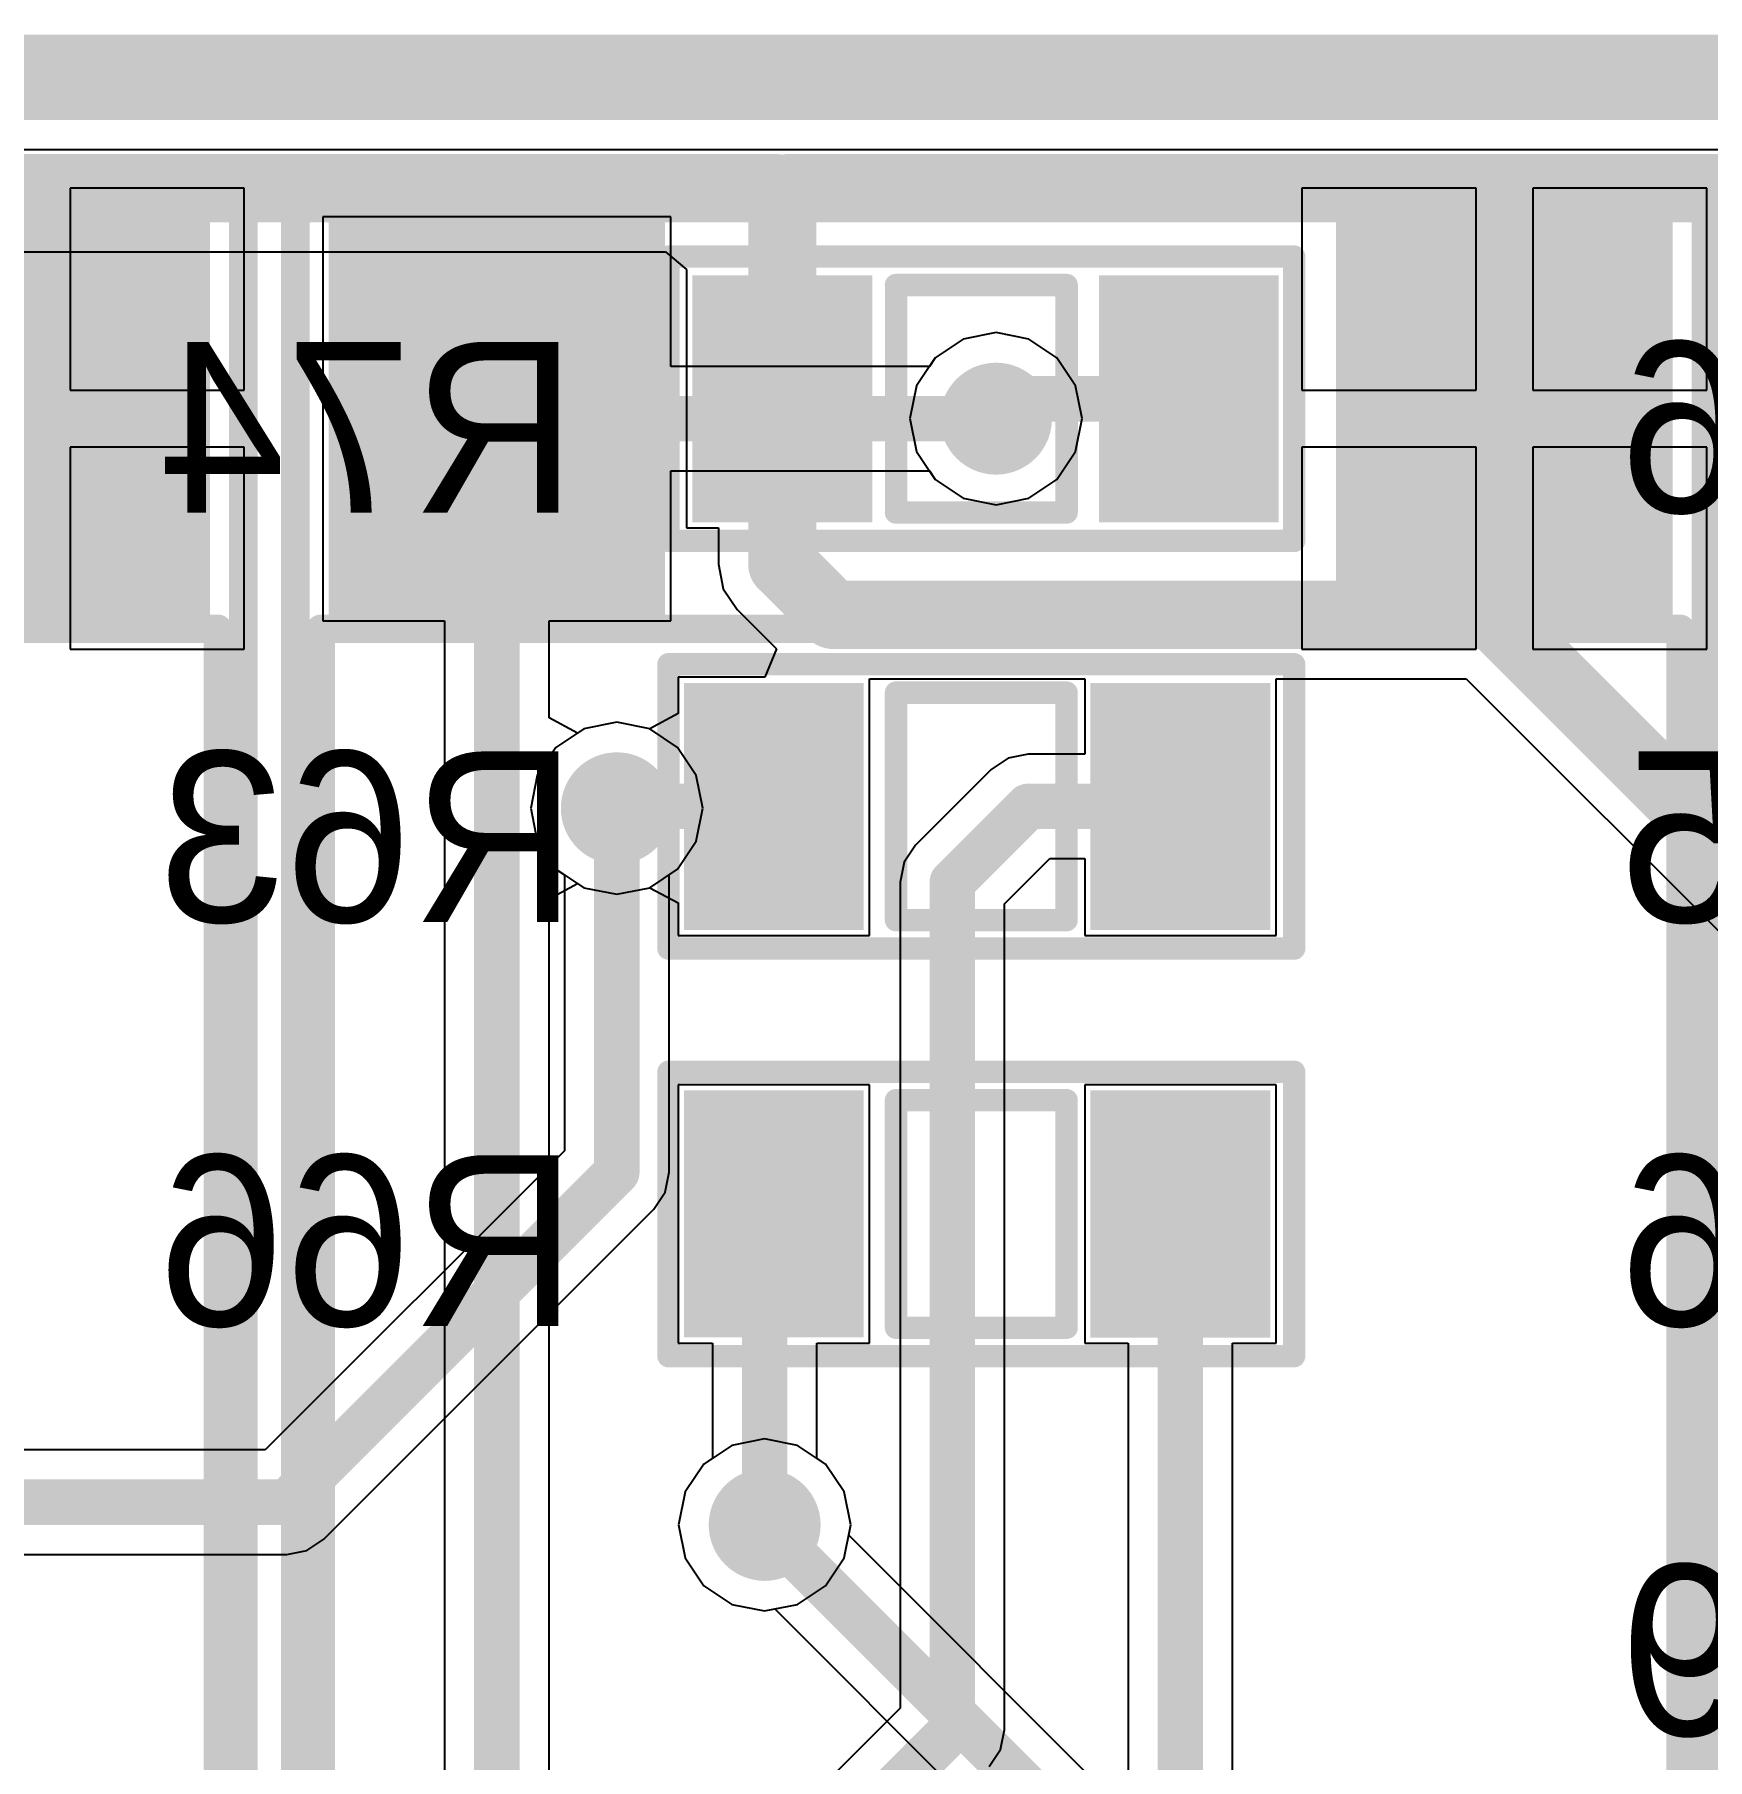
# Model space of a CAD drawing. Header units: millimetres. Extents: x 3.6 to 6.79, y 1.07 to 2.73.
# Drawn here: x 5.3956 to 5.6898, y 2.4308 to 2.734 of the extents above; entities that cross this region are included whole.
import ezdxf

# ---------------------------------------------------------------- set-up
doc = ezdxf.new("R2010")
doc.units = ezdxf.units.MM
doc.header["$MEASUREMENT"] = 0
for name, color, linetype in [('BottomLayer', 5, 'Continuous'), ('BottomOverlay', 54, 'Continuous'), ('BottomPaste', 16, 'Continuous'), ('BottomSolder', 6, 'Continuous'), ('KeepOutLayer', 6, 'Continuous'), ('Mechanical15', 56, 'Continuous'), ('MidLayer1', 16, 'Continuous'), ('MidLayer2', 76, 'Continuous'), ('MultiLayer', 9, 'Continuous'), ('TopLayer', 1, 'Continuous'), ('TopOverlay', 2, 'Continuous'), ('TopPaste', 8, 'Continuous'), ('TopSolder', 216, 'Continuous'), ('ViaHoleLayer', 16, 'Continuous')]:
    doc.layers.add(name, color=color, linetype=linetype)

# ---------------------------------------------------------------- blocks, each defined once
blk = doc.blocks.new('SW2_SMD_25')
at = {"layer": 'Mechanical15', "const_width": 0.005}
for points in [[(-0.19685, 0.12402), (-0.19685, -0.12402)], [(-0.19685, 0.12402), (0.19685, 0.12402)], [(0.19685, 0.12402), (0.19685, -0.12402)], [(-0.19685, -0.12402), (0.19685, -0.12402)]]:
    blk.add_lwpolyline(points, dxfattribs=at)
at = {"layer": 'Mechanical15', "const_width": 0.0025}
for points in [[(-0.1981, 0.12402, 1), (-0.1956, 0.12402, 1)], [(-0.1981, 0.12402, 1), (-0.1956, 0.12402, 1)], [(0.1956, 0.12402, 1), (0.1981, 0.12402, 1)], [(0.1956, 0.12402, 1), (0.1981, 0.12402, 1)], [(-0.1981, -0.12402, 1), (-0.1956, -0.12402, 1)], [(-0.1981, -0.12402, 1), (-0.1956, -0.12402, 1)], [(0.1956, -0.12402, 1), (0.1981, -0.12402, 1)], [(0.1956, -0.12402, 1), (0.1981, -0.12402, 1)]]:
    blk.add_lwpolyline(points, format="xyb", close=True, dxfattribs=at)
at = {"layer": 'TopLayer'}
for points in [[(-0.18701, 0.06299), (-0.12598, 0.06299), (-0.18701, 0.11417), (-0.12598, 0.11417)], [(0.12598, 0.06299), (0.18701, 0.06299), (0.12598, 0.11417), (0.18701, 0.11417)], [(-0.18701, -0.11417), (-0.12598, -0.11417), (-0.18701, -0.06299), (-0.12598, -0.06299)], [(0.12598, -0.11417), (0.18701, -0.11417), (0.12598, -0.06299), (0.18701, -0.06299)]]:
    blk.add_solid(points, dxfattribs=at)
at = {"layer": 'TopOverlay'}
for points, const_width in [([(-0.12653, 0.12795, 1), (-0.12937, 0.12795, 1)], 0.00787), ([(-0.13134, 0.12795, 1), (-0.1274, 0.12795, 1)], 0.00394), ([(-0.1285, 0.12795, 1), (-0.12456, 0.12795, 1)], 0.00394), ([(-0.1208, 0.11955, 1), (-0.1183, 0.11955, 1)], 0.0025), ([(-0.1208, 0.11955, 1), (-0.1183, 0.11955, 1)], 0.0025), ([(0.1183, 0.11955, 1), (0.1208, 0.11955, 1)], 0.0025), ([(0.1183, 0.11955, 1), (0.1208, 0.11955, 1)], 0.0025), ([(-0.1208, -0.11955, 1), (-0.1183, -0.11955, 1)], 0.0025), ([(-0.1208, -0.11955, 1), (-0.1183, -0.11955, 1)], 0.0025), ([(0.1183, -0.11955, 1), (0.1208, -0.11955, 1)], 0.0025), ([(0.1183, -0.11955, 1), (0.1208, -0.11955, 1)], 0.0025)]:
    blk.add_lwpolyline(points, format="xyb", close=True, dxfattribs=dict(at, const_width=const_width))
at = {"layer": 'TopOverlay', "const_width": 0.005}
for points in [[(-0.11955, 0.11955), (0.11955, 0.11955)], [(-0.11955, 0.11955), (-0.11955, -0.11955)], [(0.11955, 0.11955), (0.11955, -0.11955)], [(-0.11955, -0.11955), (0.11955, -0.11955)]]:
    blk.add_lwpolyline(points, dxfattribs=at)
at = {"layer": 'TopPaste'}
for points in [[(-0.18701, 0.06299), (-0.12598, 0.06299), (-0.18701, 0.11417), (-0.12598, 0.11417)], [(0.12598, 0.06299), (0.18701, 0.06299), (0.12598, 0.11417), (0.18701, 0.11417)], [(-0.18701, -0.11417), (-0.12598, -0.11417), (-0.18701, -0.06299), (-0.12598, -0.06299)], [(0.12598, -0.11417), (0.18701, -0.11417), (0.12598, -0.06299), (0.18701, -0.06299)]]:
    blk.add_solid(points, dxfattribs=at)
at = {"layer": 'TopSolder'}
for points in [[(-0.19101, 0.05899), (-0.12198, 0.05899), (-0.19101, 0.11817), (-0.12198, 0.11817)], [(0.12198, 0.05899), (0.19101, 0.05899), (0.12198, 0.11817), (0.19101, 0.11817)], [(-0.19101, -0.11817), (-0.12198, -0.11817), (-0.19101, -0.05899), (-0.12198, -0.05899)], [(0.12198, -0.11817), (0.19101, -0.11817), (0.12198, -0.05899), (0.19101, -0.05899)]]:
    blk.add_solid(points, dxfattribs=at)
blk = doc.blocks.new('SW2_SMD_26')
at = {"layer": 'Mechanical15', "const_width": 0.005}
for points in [[(-0.19685, 0.12402), (-0.19685, -0.12402)], [(-0.19685, 0.12402), (0.19685, 0.12402)], [(0.19685, 0.12402), (0.19685, -0.12402)], [(-0.19685, -0.12402), (0.19685, -0.12402)]]:
    blk.add_lwpolyline(points, dxfattribs=at)
at = {"layer": 'Mechanical15', "const_width": 0.0025}
for points in [[(-0.1981, 0.12402, 1), (-0.1956, 0.12402, 1)], [(-0.1981, 0.12402, 1), (-0.1956, 0.12402, 1)], [(0.1956, 0.12402, 1), (0.1981, 0.12402, 1)], [(0.1956, 0.12402, 1), (0.1981, 0.12402, 1)], [(-0.1981, -0.12402, 1), (-0.1956, -0.12402, 1)], [(-0.1981, -0.12402, 1), (-0.1956, -0.12402, 1)], [(0.1956, -0.12402, 1), (0.1981, -0.12402, 1)], [(0.1956, -0.12402, 1), (0.1981, -0.12402, 1)]]:
    blk.add_lwpolyline(points, format="xyb", close=True, dxfattribs=at)
at = {"layer": 'TopLayer'}
for points in [[(-0.18701, 0.06299), (-0.12598, 0.06299), (-0.18701, 0.11417), (-0.12598, 0.11417)], [(0.12598, 0.06299), (0.18701, 0.06299), (0.12598, 0.11417), (0.18701, 0.11417)], [(-0.18701, -0.11417), (-0.12598, -0.11417), (-0.18701, -0.06299), (-0.12598, -0.06299)], [(0.12598, -0.11417), (0.18701, -0.11417), (0.12598, -0.06299), (0.18701, -0.06299)]]:
    blk.add_solid(points, dxfattribs=at)
at = {"layer": 'TopOverlay'}
for points, const_width in [([(-0.12653, 0.12795, 1), (-0.12937, 0.12795, 1)], 0.00787), ([(-0.13134, 0.12795, 1), (-0.1274, 0.12795, 1)], 0.00394), ([(-0.1285, 0.12795, 1), (-0.12456, 0.12795, 1)], 0.00394), ([(-0.1208, 0.11955, 1), (-0.1183, 0.11955, 1)], 0.0025), ([(-0.1208, 0.11955, 1), (-0.1183, 0.11955, 1)], 0.0025), ([(0.1183, 0.11955, 1), (0.1208, 0.11955, 1)], 0.0025), ([(0.1183, 0.11955, 1), (0.1208, 0.11955, 1)], 0.0025), ([(-0.1208, -0.11955, 1), (-0.1183, -0.11955, 1)], 0.0025), ([(-0.1208, -0.11955, 1), (-0.1183, -0.11955, 1)], 0.0025), ([(0.1183, -0.11955, 1), (0.1208, -0.11955, 1)], 0.0025), ([(0.1183, -0.11955, 1), (0.1208, -0.11955, 1)], 0.0025)]:
    blk.add_lwpolyline(points, format="xyb", close=True, dxfattribs=dict(at, const_width=const_width))
at = {"layer": 'TopOverlay', "const_width": 0.005}
for points in [[(-0.11955, 0.11955), (0.11955, 0.11955)], [(-0.11955, 0.11955), (-0.11955, -0.11955)], [(0.11955, 0.11955), (0.11955, -0.11955)], [(-0.11955, -0.11955), (0.11955, -0.11955)]]:
    blk.add_lwpolyline(points, dxfattribs=at)
at = {"layer": 'TopPaste'}
for points in [[(-0.18701, 0.06299), (-0.12598, 0.06299), (-0.18701, 0.11417), (-0.12598, 0.11417)], [(0.12598, 0.06299), (0.18701, 0.06299), (0.12598, 0.11417), (0.18701, 0.11417)], [(-0.18701, -0.11417), (-0.12598, -0.11417), (-0.18701, -0.06299), (-0.12598, -0.06299)], [(0.12598, -0.11417), (0.18701, -0.11417), (0.12598, -0.06299), (0.18701, -0.06299)]]:
    blk.add_solid(points, dxfattribs=at)
at = {"layer": 'TopSolder'}
for points in [[(-0.19101, 0.05899), (-0.12198, 0.05899), (-0.19101, 0.11817), (-0.12198, 0.11817)], [(0.12198, 0.05899), (0.19101, 0.05899), (0.12198, 0.11817), (0.19101, 0.11817)], [(-0.19101, -0.11817), (-0.12198, -0.11817), (-0.19101, -0.05899), (-0.12198, -0.05899)], [(0.12198, -0.11817), (0.19101, -0.11817), (0.12198, -0.05899), (0.19101, -0.05899)]]:
    blk.add_solid(points, dxfattribs=at)
blk = doc.blocks.new('SW2_SMD_27')
at = {"layer": 'Mechanical15', "const_width": 0.005}
for points in [[(-0.19685, 0.12402), (-0.19685, -0.12402)], [(-0.19685, 0.12402), (0.19685, 0.12402)], [(0.19685, 0.12402), (0.19685, -0.12402)], [(-0.19685, -0.12402), (0.19685, -0.12402)]]:
    blk.add_lwpolyline(points, dxfattribs=at)
at = {"layer": 'Mechanical15', "const_width": 0.0025}
for points in [[(-0.1981, 0.12402, 1), (-0.1956, 0.12402, 1)], [(-0.1981, 0.12402, 1), (-0.1956, 0.12402, 1)], [(0.1956, 0.12402, 1), (0.1981, 0.12402, 1)], [(0.1956, 0.12402, 1), (0.1981, 0.12402, 1)], [(-0.1981, -0.12402, 1), (-0.1956, -0.12402, 1)], [(-0.1981, -0.12402, 1), (-0.1956, -0.12402, 1)], [(0.1956, -0.12402, 1), (0.1981, -0.12402, 1)], [(0.1956, -0.12402, 1), (0.1981, -0.12402, 1)]]:
    blk.add_lwpolyline(points, format="xyb", close=True, dxfattribs=at)
at = {"layer": 'TopLayer'}
for points in [[(-0.18701, 0.06299), (-0.12598, 0.06299), (-0.18701, 0.11417), (-0.12598, 0.11417)], [(0.12598, 0.06299), (0.18701, 0.06299), (0.12598, 0.11417), (0.18701, 0.11417)], [(-0.18701, -0.11417), (-0.12598, -0.11417), (-0.18701, -0.06299), (-0.12598, -0.06299)], [(0.12598, -0.11417), (0.18701, -0.11417), (0.12598, -0.06299), (0.18701, -0.06299)]]:
    blk.add_solid(points, dxfattribs=at)
at = {"layer": 'TopOverlay'}
for points, const_width in [([(-0.12653, 0.12795, 1), (-0.12937, 0.12795, 1)], 0.00787), ([(-0.13134, 0.12795, 1), (-0.1274, 0.12795, 1)], 0.00394), ([(-0.1285, 0.12795, 1), (-0.12456, 0.12795, 1)], 0.00394), ([(-0.1208, 0.11955, 1), (-0.1183, 0.11955, 1)], 0.0025), ([(-0.1208, 0.11955, 1), (-0.1183, 0.11955, 1)], 0.0025), ([(0.1183, 0.11955, 1), (0.1208, 0.11955, 1)], 0.0025), ([(0.1183, 0.11955, 1), (0.1208, 0.11955, 1)], 0.0025), ([(-0.1208, -0.11955, 1), (-0.1183, -0.11955, 1)], 0.0025), ([(-0.1208, -0.11955, 1), (-0.1183, -0.11955, 1)], 0.0025), ([(0.1183, -0.11955, 1), (0.1208, -0.11955, 1)], 0.0025), ([(0.1183, -0.11955, 1), (0.1208, -0.11955, 1)], 0.0025)]:
    blk.add_lwpolyline(points, format="xyb", close=True, dxfattribs=dict(at, const_width=const_width))
at = {"layer": 'TopOverlay', "const_width": 0.005}
for points in [[(-0.11955, 0.11955), (0.11955, 0.11955)], [(-0.11955, 0.11955), (-0.11955, -0.11955)], [(0.11955, 0.11955), (0.11955, -0.11955)], [(-0.11955, -0.11955), (0.11955, -0.11955)]]:
    blk.add_lwpolyline(points, dxfattribs=at)
at = {"layer": 'TopPaste'}
for points in [[(-0.18701, 0.06299), (-0.12598, 0.06299), (-0.18701, 0.11417), (-0.12598, 0.11417)], [(0.12598, 0.06299), (0.18701, 0.06299), (0.12598, 0.11417), (0.18701, 0.11417)], [(-0.18701, -0.11417), (-0.12598, -0.11417), (-0.18701, -0.06299), (-0.12598, -0.06299)], [(0.12598, -0.11417), (0.18701, -0.11417), (0.12598, -0.06299), (0.18701, -0.06299)]]:
    blk.add_solid(points, dxfattribs=at)
at = {"layer": 'TopSolder'}
for points in [[(-0.19101, 0.05899), (-0.12198, 0.05899), (-0.19101, 0.11817), (-0.12198, 0.11817)], [(0.12198, 0.05899), (0.19101, 0.05899), (0.12198, 0.11817), (0.19101, 0.11817)], [(-0.19101, -0.11817), (-0.12198, -0.11817), (-0.19101, -0.05899), (-0.12198, -0.05899)], [(0.12198, -0.11817), (0.19101, -0.11817), (0.12198, -0.05899), (0.19101, -0.05899)]]:
    blk.add_solid(points, dxfattribs=at)
blk = doc.blocks.new('RES_SMD_0603_B_42')
at = {"layer": 'BottomLayer'}
for points in [[(-0.04681, -0.01772), (-0.02319, -0.01772), (-0.04681, 0.01772), (-0.02319, 0.01772)], [(0.02468, -0.01772), (0.0483, -0.01772), (0.02468, 0.01771), (0.0483, 0.01771)]]:
    blk.add_solid(points, dxfattribs=at)
at = {"layer": 'BottomOverlay', "const_width": 0.00394}
for points in [[(-0.055, 0.025), (0.035, 0.025)], [(-0.055, -0.025), (-0.055, 0.025)], [(0.035, 0.025), (0.055, 0.025)], [(0.055, -0.025), (0.055, 0.025)], [(-0.015, 0.02), (0.015, 0.02)], [(-0.015, -0.02), (-0.015, 0.02)], [(0.015, -0.02), (0.015, 0.02)], [(-0.015, -0.02), (0.015, -0.02)], [(-0.055, -0.025), (0.055, -0.025)]]:
    blk.add_lwpolyline(points, dxfattribs=at)
at = {"layer": 'BottomOverlay', "const_width": 0.00197}
for points in [[(-0.05599, 0.025, 1), (-0.05402, 0.025, 1)], [(-0.05599, 0.025, 1), (-0.05402, 0.025, 1)], [(0.03401, 0.025, 1), (0.03598, 0.025, 1)], [(0.03401, 0.025, 1), (0.03598, 0.025, 1)], [(0.05401, 0.025, 1), (0.05598, 0.025, 1)], [(0.05401, 0.025, 1), (0.05598, 0.025, 1)], [(-0.01599, 0.02, 1), (-0.01402, 0.02, 1)], [(-0.01599, 0.02, 1), (-0.01402, 0.02, 1)], [(0.01401, 0.02, 1), (0.01598, 0.02, 1)], [(0.01401, 0.02, 1), (0.01598, 0.02, 1)], [(-0.01599, -0.02, 1), (-0.01402, -0.02, 1)], [(-0.01599, -0.02, 1), (-0.01402, -0.02, 1)], [(0.01401, -0.02, 1), (0.01598, -0.02, 1)], [(0.01401, -0.02, 1), (0.01598, -0.02, 1)], [(-0.05599, -0.025, 1), (-0.05402, -0.025, 1)], [(-0.05599, -0.025, 1), (-0.05402, -0.025, 1)], [(0.05401, -0.025, 1), (0.05598, -0.025, 1)], [(0.05401, -0.025, 1), (0.05598, -0.025, 1)]]:
    blk.add_lwpolyline(points, format="xyb", close=True, dxfattribs=at)
at = {"layer": 'BottomPaste'}
for points in [[(-0.04681, -0.01772), (-0.02319, -0.01772), (-0.04681, 0.01772), (-0.02319, 0.01772)], [(0.02468, -0.01772), (0.0483, -0.01772), (0.02468, 0.01771), (0.0483, 0.01771)]]:
    blk.add_solid(points, dxfattribs=at)
at = {"layer": 'BottomSolder'}
for points in [[(-0.05081, -0.02172), (-0.01919, -0.02172), (-0.05081, 0.02172), (-0.01919, 0.02172)], [(0.02068, -0.02172), (0.0523, -0.02172), (0.02068, 0.02171), (0.0523, 0.02171)]]:
    blk.add_solid(points, dxfattribs=at)
blk = doc.blocks.new('RES_SMD_0603_B_57')
at = {"layer": 'BottomLayer'}
for points in [[(-0.04681, -0.01772), (-0.02319, -0.01772), (-0.04681, 0.01772), (-0.02319, 0.01772)], [(0.02468, -0.01772), (0.0483, -0.01772), (0.02468, 0.01771), (0.0483, 0.01771)]]:
    blk.add_solid(points, dxfattribs=at)
at = {"layer": 'BottomOverlay', "const_width": 0.00394}
for points in [[(0.035, 0.025), (-0.055, 0.025)], [(-0.055, 0.025), (-0.055, -0.025)], [(0.055, 0.025), (0.035, 0.025)], [(0.055, 0.025), (0.055, -0.025)], [(0.015, 0.02), (-0.015, 0.02)], [(-0.015, 0.02), (-0.015, -0.02)], [(0.015, 0.02), (0.015, -0.02)], [(0.015, -0.02), (-0.015, -0.02)], [(0.055, -0.025), (-0.055, -0.025)]]:
    blk.add_lwpolyline(points, dxfattribs=at)
at = {"layer": 'BottomOverlay', "const_width": 0.00197}
for points in [[(-0.05599, 0.025, 1), (-0.05402, 0.025, 1)], [(-0.05599, 0.025, 1), (-0.05402, 0.025, 1)], [(0.03401, 0.025, 1), (0.03598, 0.025, 1)], [(0.03401, 0.025, 1), (0.03598, 0.025, 1)], [(0.05401, 0.025, 1), (0.05598, 0.025, 1)], [(0.05401, 0.025, 1), (0.05598, 0.025, 1)], [(-0.01599, 0.02, 1), (-0.01402, 0.02, 1)], [(-0.01599, 0.02, 1), (-0.01402, 0.02, 1)], [(0.01401, 0.02, 1), (0.01598, 0.02, 1)], [(0.01401, 0.02, 1), (0.01598, 0.02, 1)], [(-0.01599, -0.02, 1), (-0.01402, -0.02, 1)], [(-0.01599, -0.02, 1), (-0.01402, -0.02, 1)], [(0.01401, -0.02, 1), (0.01598, -0.02, 1)], [(0.01401, -0.02, 1), (0.01598, -0.02, 1)], [(-0.05599, -0.025, 1), (-0.05402, -0.025, 1)], [(-0.05599, -0.025, 1), (-0.05402, -0.025, 1)], [(0.05401, -0.025, 1), (0.05598, -0.025, 1)], [(0.05401, -0.025, 1), (0.05598, -0.025, 1)]]:
    blk.add_lwpolyline(points, format="xyb", close=True, dxfattribs=at)
at = {"layer": 'BottomPaste'}
for points in [[(-0.04681, -0.01772), (-0.02319, -0.01772), (-0.04681, 0.01772), (-0.02319, 0.01772)], [(0.02468, -0.01772), (0.0483, -0.01772), (0.02468, 0.01771), (0.0483, 0.01771)]]:
    blk.add_solid(points, dxfattribs=at)
at = {"layer": 'BottomSolder'}
for points in [[(-0.05081, -0.02172), (-0.01919, -0.02172), (-0.05081, 0.02172), (-0.01919, 0.02172)], [(0.02068, -0.02172), (0.0523, -0.02172), (0.02068, 0.02171), (0.0523, 0.02171)]]:
    blk.add_solid(points, dxfattribs=at)
blk = doc.blocks.new('RES_SMD_0603_B_58')
at = {"layer": 'BottomLayer'}
for points in [[(-0.04681, -0.01772), (-0.02319, -0.01772), (-0.04681, 0.01772), (-0.02319, 0.01772)], [(0.02468, -0.01772), (0.0483, -0.01772), (0.02468, 0.01771), (0.0483, 0.01771)]]:
    blk.add_solid(points, dxfattribs=at)
at = {"layer": 'BottomOverlay', "const_width": 0.00394}
for points in [[(0.035, 0.025), (-0.055, 0.025)], [(-0.055, 0.025), (-0.055, -0.025)], [(0.055, 0.025), (0.035, 0.025)], [(0.055, 0.025), (0.055, -0.025)], [(0.015, 0.02), (-0.015, 0.02)], [(-0.015, 0.02), (-0.015, -0.02)], [(0.015, 0.02), (0.015, -0.02)], [(0.015, -0.02), (-0.015, -0.02)], [(0.055, -0.025), (-0.055, -0.025)]]:
    blk.add_lwpolyline(points, dxfattribs=at)
at = {"layer": 'BottomOverlay', "const_width": 0.00197}
for points in [[(-0.05599, 0.025, 1), (-0.05402, 0.025, 1)], [(-0.05599, 0.025, 1), (-0.05402, 0.025, 1)], [(0.03401, 0.025, 1), (0.03598, 0.025, 1)], [(0.03401, 0.025, 1), (0.03598, 0.025, 1)], [(0.05401, 0.025, 1), (0.05598, 0.025, 1)], [(0.05401, 0.025, 1), (0.05598, 0.025, 1)], [(-0.01599, 0.02, 1), (-0.01402, 0.02, 1)], [(-0.01599, 0.02, 1), (-0.01402, 0.02, 1)], [(0.01401, 0.02, 1), (0.01598, 0.02, 1)], [(0.01401, 0.02, 1), (0.01598, 0.02, 1)], [(-0.01599, -0.02, 1), (-0.01402, -0.02, 1)], [(-0.01599, -0.02, 1), (-0.01402, -0.02, 1)], [(0.01401, -0.02, 1), (0.01598, -0.02, 1)], [(0.01401, -0.02, 1), (0.01598, -0.02, 1)], [(-0.05599, -0.025, 1), (-0.05402, -0.025, 1)], [(-0.05599, -0.025, 1), (-0.05402, -0.025, 1)], [(0.05401, -0.025, 1), (0.05598, -0.025, 1)], [(0.05401, -0.025, 1), (0.05598, -0.025, 1)]]:
    blk.add_lwpolyline(points, format="xyb", close=True, dxfattribs=at)
at = {"layer": 'BottomPaste'}
for points in [[(-0.04681, -0.01772), (-0.02319, -0.01772), (-0.04681, 0.01772), (-0.02319, 0.01772)], [(0.02468, -0.01772), (0.0483, -0.01772), (0.02468, 0.01771), (0.0483, 0.01771)]]:
    blk.add_solid(points, dxfattribs=at)
at = {"layer": 'BottomSolder'}
for points in [[(-0.05081, -0.02172), (-0.01919, -0.02172), (-0.05081, 0.02172), (-0.01919, 0.02172)], [(0.02068, -0.02172), (0.0523, -0.02172), (0.02068, 0.02171), (0.0523, 0.02171)]]:
    blk.add_solid(points, dxfattribs=at)

msp = doc.modelspace()

# ---------------------------------------------------------------- linework, layer by layer
at = {"layer": 'BottomLayer'}
for p, q in [((5.36194, 2.69583), (5.50657, 2.69583)), ((5.50657, 2.69583), (5.51028, 2.69272)), ((5.51028, 2.69272), (5.51028, 2.64728)), ((5.51028, 2.64728), (5.51588, 2.64728)), ((5.51588, 2.64728), (5.51588, 2.64091)), ((5.51588, 2.64091), (5.51588, 2.6409)), ((5.51588, 2.6409), (5.51673, 2.63661)), ((5.51673, 2.63661), (5.51916, 2.63297)), ((5.51916, 2.63297), (5.52608, 2.62605)), ((5.52608, 2.62605), (5.52401, 2.62105)), ((5.52401, 2.62105), (5.50879, 2.62105)), ((5.50879, 2.62105), (5.50879, 2.61465)), ((5.54242, 2.57562), (5.54242, 2.62078)), ((5.54242, 2.62078), (5.58028, 2.62078)), ((5.58028, 2.62078), (5.58028, 2.60751)), ((5.61391, 2.57562), (5.61391, 2.62078)), ((5.61391, 2.62078), (5.64735, 2.62078)), ((5.64735, 2.62078), (5.71007, 2.55807)), ((5.50879, 2.61465), (5.50379, 2.61198)), ((5.49221, 2.61198), (5.4873, 2.6087)), ((5.498, 2.61313), (5.49221, 2.61198)), ((5.50379, 2.61198), (5.498, 2.61313)), ((5.50379, 2.61198), (5.50379, 2.61198)), ((5.4873, 2.6087), (5.48402, 2.60379)), ((5.56682, 2.60681), (5.56384, 2.60482)), ((5.57033, 2.60751), (5.56682, 2.60681)), ((5.58028, 2.60751), (5.57033, 2.60751)), ((5.48402, 2.60379), (5.48287, 2.598)), ((5.56384, 2.60482), (5.55051, 2.59149)), ((5.48287, 2.598), (5.48402, 2.59221)), ((5.48402, 2.59221), (5.4873, 2.5873)), ((5.55051, 2.59149), (5.54852, 2.58851)), ((5.4873, 2.5873), (5.49221, 2.58402)), ((5.54852, 2.58851), (5.54782, 2.585)), ((5.56618, 2.5812), (5.57413, 2.58916)), ((5.57413, 2.58916), (5.58028, 2.58916)), ((5.58028, 2.58916), (5.58028, 2.57562)), ((5.49221, 2.58402), (5.498, 2.58287)), ((5.498, 2.58287), (5.50379, 2.58402)), ((5.50379, 2.58402), (5.50379, 2.58402)), ((5.50379, 2.58402), (5.50879, 2.58135)), ((5.54782, 2.585), (5.54782, 2.4398)), ((5.50879, 2.58135), (5.50879, 2.57562)), ((5.56618, 2.436), (5.56618, 2.5812)), ((5.50879, 2.57562), (5.54242, 2.57562)), ((5.58028, 2.57562), (5.61391, 2.57562)), ((5.54242, 2.54939), (5.50879, 2.54939)), ((5.50879, 2.54939), (5.50879, 2.50395)), ((5.54242, 2.50395), (5.54242, 2.54939)), ((5.61391, 2.54938), (5.58028, 2.54938)), ((5.58028, 2.54938), (5.58028, 2.50395)), ((5.61391, 2.50395), (5.61391, 2.54938)), ((5.50879, 2.50395), (5.51482, 2.50395)), ((5.51482, 2.50395), (5.51482, 2.48372)), ((5.53318, 2.48372), (5.53318, 2.50395)), ((5.53318, 2.50395), (5.54242, 2.50395)), ((5.58028, 2.50395), (5.58792, 2.50395)), ((5.58792, 2.50395), (5.58792, 2.4249)), ((5.60627, 2.4211), (5.60627, 2.50395)), ((5.60627, 2.50395), (5.61391, 2.50395)), ((5.5133, 2.4827), (5.51002, 2.47779)), ((5.51482, 2.48372), (5.5133, 2.4827)), ((5.5347, 2.4827), (5.53318, 2.48372)), ((5.53798, 2.47779), (5.5347, 2.4827)), ((5.51002, 2.47779), (5.50887, 2.472)), ((5.53913, 2.472), (5.53798, 2.47779)), ((5.50887, 2.472), (5.51002, 2.46621)), ((5.53798, 2.46621), (5.53913, 2.472)), ((5.51002, 2.46621), (5.5133, 2.4613)), ((5.5347, 2.4613), (5.53798, 2.46621)), ((5.5133, 2.4613), (5.51821, 2.45802)), ((5.52979, 2.45802), (5.5347, 2.4613)), ((5.51821, 2.45802), (5.524, 2.45687)), ((5.524, 2.45687), (5.52979, 2.45802)), ((5.54782, 2.4398), (5.41768, 2.30965)), ((5.56548, 2.43249), (5.56618, 2.436)), ((5.56349, 2.42951), (5.56548, 2.43249))]:
    msp.add_line(p, q, dxfattribs=at)
for points, const_width in [([(5.27, 2.70704), (5.52596, 2.70704)], 0.012), ([(5.52596, 2.70704), (5.5271, 2.7059)], 0.012), ([(5.5271, 2.7059), (5.52823, 2.70704)], 0.012), ([(5.5271, 2.67), (5.5271, 2.7059)], 0.012), ([(5.52823, 2.70704), (6.54556, 2.70704)], 0.012), ([(5.5271, 2.6409), (5.5271, 2.67)], 0.012), ([(5.56468, 2.6665), (5.56818, 2.67)], 0.008), ([(5.56818, 2.67), (5.59859, 2.67)], 0.008), ([(5.5271, 2.6409), (5.536, 2.632)], 0.012), ([(5.536, 2.632), (5.652, 2.632)], 0.012), ([(5.652, 2.632), (5.718, 2.566)], 0.012), ([(5.498, 2.598), (5.49834, 2.59834)], 0.008), ([(5.49834, 2.59834), (5.5256, 2.59834)], 0.008), ([(5.557, 2.585), (5.57033, 2.59833)], 0.008), ([(5.57033, 2.59833), (5.5971, 2.59833)], 0.008), ([(5.557, 2.436), (5.557, 2.585)], 0.008), ([(5.524, 2.52507), (5.5256, 2.52667)], 0.008), ([(5.5971, 2.4211), (5.5971, 2.52667)], 0.008), ([(5.524, 2.472), (5.524, 2.52507)], 0.008), ([(5.42417, 2.30317), (5.557, 2.436)], 0.008)]:
    msp.add_lwpolyline(points, dxfattribs=dict(at, const_width=const_width))
for points, const_width in [([(5.52296, 2.70704, 1), (5.52896, 2.70704, 1)], 0.006), ([(5.52296, 2.70704, 1), (5.52896, 2.70704, 1)], 0.006), ([(5.5241, 2.7059, 1), (5.5301, 2.7059, 1)], 0.006), ([(5.5241, 2.7059, 1), (5.5301, 2.7059, 1)], 0.006), ([(5.5241, 2.7059, 1), (5.5301, 2.7059, 1)], 0.006), ([(5.52523, 2.70704, 1), (5.53123, 2.70704, 1)], 0.006), ([(5.52523, 2.70704, 1), (5.53123, 2.70704, 1)], 0.006), ([(5.5241, 2.67, 1), (5.5301, 2.67, 1)], 0.006), ([(5.5241, 2.67, 1), (5.5301, 2.67, 1)], 0.006), ([(5.55976, 2.6665, 1), (5.5696, 2.6665, 1)], 0.00984), ([(5.56618, 2.67, 1), (5.57018, 2.67, 1)], 0.004), ([(5.56618, 2.67, 1), (5.57018, 2.67, 1)], 0.004), ([(5.59659, 2.67, 1), (5.60059, 2.67, 1)], 0.004), ([(5.56268, 2.6665, 1), (5.56668, 2.6665, 1)], 0.004), ([(5.5241, 2.6409, 1), (5.5301, 2.6409, 1)], 0.006), ([(5.5241, 2.6409, 1), (5.5301, 2.6409, 1)], 0.006), ([(5.533, 2.632, 1), (5.539, 2.632, 1)], 0.006), ([(5.533, 2.632, 1), (5.539, 2.632, 1)], 0.006), ([(5.649, 2.632, 1), (5.655, 2.632, 1)], 0.006), ([(5.649, 2.632, 1), (5.655, 2.632, 1)], 0.006), ([(5.49308, 2.598, 1), (5.50292, 2.598, 1)], 0.00984), ([(5.49634, 2.59834, 1), (5.50034, 2.59834, 1)], 0.004), ([(5.49634, 2.59834, 1), (5.50034, 2.59834, 1)], 0.004), ([(5.5236, 2.59834, 1), (5.5276, 2.59834, 1)], 0.004), ([(5.56833, 2.59833, 1), (5.57233, 2.59833, 1)], 0.004), ([(5.56833, 2.59833, 1), (5.57233, 2.59833, 1)], 0.004), ([(5.5951, 2.59833, 1), (5.5991, 2.59833, 1)], 0.004), ([(5.496, 2.598, 1), (5.5, 2.598, 1)], 0.004), ([(5.555, 2.585, 1), (5.559, 2.585, 1)], 0.004), ([(5.555, 2.585, 1), (5.559, 2.585, 1)], 0.004), ([(5.5236, 2.52667, 1), (5.5276, 2.52667, 1)], 0.004), ([(5.5951, 2.52667, 1), (5.5991, 2.52667, 1)], 0.004), ([(5.522, 2.52507, 1), (5.526, 2.52507, 1)], 0.004), ([(5.522, 2.52507, 1), (5.526, 2.52507, 1)], 0.004), ([(5.51908, 2.472, 1), (5.52892, 2.472, 1)], 0.00984), ([(5.522, 2.472, 1), (5.526, 2.472, 1)], 0.004), ([(5.555, 2.436, 1), (5.559, 2.436, 1)], 0.004), ([(5.555, 2.436, 1), (5.559, 2.436, 1)], 0.004)]:
    msp.add_lwpolyline(points, format="xyb", close=True, dxfattribs=dict(at, const_width=const_width))
at = {"layer": 'KeepOutLayer', "const_width": 0.015}
msp.add_lwpolyline([(3.622, 2.72654), (6.77161, 2.72654)], dxfattribs=at)
at = {"layer": 'MidLayer1'}
for p, q in [((3.63474, 2.7138), (6.75886, 2.7138)), ((5.56468, 2.68163), (5.55889, 2.68048)), ((5.57047, 2.68048), (5.56468, 2.68163)), ((5.55889, 2.68048), (5.55398, 2.6772)), ((5.57538, 2.6772), (5.57047, 2.68048)), ((5.55398, 2.6772), (5.5507, 2.67229)), ((5.57866, 2.67229), (5.57538, 2.6772)), ((5.5507, 2.67229), (5.54955, 2.6665)), ((5.57981, 2.6665), (5.57866, 2.67229)), ((5.54955, 2.6665), (5.5507, 2.6607)), ((5.57866, 2.6607), (5.57981, 2.6665)), ((5.5507, 2.6607), (5.55398, 2.6558)), ((5.57538, 2.6558), (5.57866, 2.6607)), ((5.55398, 2.6558), (5.55889, 2.65251)), ((5.57047, 2.65251), (5.57538, 2.6558)), ((5.55889, 2.65251), (5.56468, 2.65136)), ((5.56468, 2.65136), (5.57047, 2.65251)), ((5.49221, 2.61198), (5.4873, 2.6087)), ((5.498, 2.61313), (5.49221, 2.61198)), ((5.50379, 2.61198), (5.498, 2.61313)), ((5.5087, 2.6087), (5.50379, 2.61198)), ((5.4873, 2.6087), (5.48402, 2.60379)), ((5.51198, 2.60379), (5.5087, 2.6087)), ((5.48402, 2.60379), (5.48287, 2.598)), ((5.51313, 2.598), (5.51198, 2.60379)), ((5.48287, 2.598), (5.48402, 2.59221)), ((5.51198, 2.59221), (5.51313, 2.598)), ((5.48402, 2.59221), (5.4873, 2.5873)), ((5.5087, 2.5873), (5.51198, 2.59221)), ((5.4873, 2.5873), (5.48882, 2.58628)), ((5.50718, 2.58628), (5.5087, 2.5873)), ((5.48882, 2.58628), (5.48882, 2.5378)), ((5.50718, 2.534), (5.50718, 2.58628)), ((5.48882, 2.5378), (5.4362, 2.48518)), ((5.50648, 2.53049), (5.50718, 2.534)), ((5.50449, 2.52751), (5.50648, 2.53049)), ((5.44649, 2.46951), (5.50449, 2.52751)), ((5.524, 2.48713), (5.51821, 2.48598)), ((5.52979, 2.48598), (5.524, 2.48713)), ((5.4362, 2.48518), (5.228, 2.48518)), ((5.51821, 2.48598), (5.5133, 2.4827)), ((5.5347, 2.4827), (5.52979, 2.48598)), ((5.5133, 2.4827), (5.51002, 2.47779)), ((5.53798, 2.47779), (5.5347, 2.4827)), ((5.51002, 2.47779), (5.50887, 2.472)), ((5.53913, 2.472), (5.53798, 2.47779)), ((5.50887, 2.472), (5.51002, 2.46621)), ((5.53798, 2.46621), (5.53913, 2.472)), ((5.44351, 2.46752), (5.44649, 2.46951)), ((5.2318, 2.46682), (5.44, 2.46682)), ((5.44, 2.46682), (5.44351, 2.46752)), ((5.51002, 2.46621), (5.5133, 2.4613)), ((5.5347, 2.4613), (5.53798, 2.46621)), ((5.5133, 2.4613), (5.51821, 2.45802)), ((5.52979, 2.45802), (5.5347, 2.4613)), ((5.51821, 2.45802), (5.524, 2.45687)), ((5.524, 2.45687), (5.52979, 2.45802))]:
    msp.add_line(p, q, dxfattribs=at)
for points, const_width in [([(5.55976, 2.6665, 1), (5.5696, 2.6665, 1)], 0.00984), ([(5.49308, 2.598, 1), (5.50292, 2.598, 1)], 0.00984), ([(5.496, 2.598, 1), (5.5, 2.598, 1)], 0.004), ([(5.496, 2.534, 1), (5.5, 2.534, 1)], 0.004), ([(5.496, 2.534, 1), (5.5, 2.534, 1)], 0.004), ([(5.51908, 2.472, 1), (5.52892, 2.472, 1)], 0.00984), ([(5.438, 2.476, 1), (5.442, 2.476, 1)], 0.004), ([(5.438, 2.476, 1), (5.442, 2.476, 1)], 0.004)]:
    msp.add_lwpolyline(points, format="xyb", close=True, dxfattribs=dict(at, const_width=const_width))
at = {"layer": 'MidLayer1', "const_width": 0.008}
for points in [[(5.498, 2.534), (5.498, 2.598)], [(5.44, 2.476), (5.498, 2.534)], [(5.228, 2.476), (5.44, 2.476)]]:
    msp.add_lwpolyline(points, dxfattribs=at)
at = {"layer": 'MidLayer2'}
for p, q in [((3.63474, 2.7138), (6.75886, 2.7138)), ((5.56468, 2.68163), (5.55889, 2.68048)), ((5.57047, 2.68048), (5.56468, 2.68163)), ((5.55889, 2.68048), (5.55398, 2.6772)), ((5.57538, 2.6772), (5.57047, 2.68048)), ((5.55398, 2.6772), (5.5507, 2.67229)), ((5.57866, 2.67229), (5.57538, 2.6772)), ((5.5507, 2.67229), (5.54955, 2.6665)), ((5.57981, 2.6665), (5.57866, 2.67229)), ((5.54955, 2.6665), (5.5507, 2.6607)), ((5.57866, 2.6607), (5.57981, 2.6665)), ((5.5507, 2.6607), (5.55398, 2.6558)), ((5.57538, 2.6558), (5.57866, 2.6607)), ((5.55398, 2.6558), (5.55889, 2.65251)), ((5.57047, 2.65251), (5.57538, 2.6558)), ((5.55889, 2.65251), (5.56468, 2.65136)), ((5.56468, 2.65136), (5.57047, 2.65251)), ((5.49221, 2.61198), (5.4873, 2.6087)), ((5.498, 2.61313), (5.49221, 2.61198)), ((5.50379, 2.61198), (5.498, 2.61313)), ((5.5087, 2.6087), (5.50379, 2.61198)), ((5.4873, 2.6087), (5.48402, 2.60379)), ((5.51198, 2.60379), (5.5087, 2.6087)), ((5.48402, 2.60379), (5.48287, 2.598)), ((5.51313, 2.598), (5.51198, 2.60379)), ((5.48287, 2.598), (5.48402, 2.59221)), ((5.51198, 2.59221), (5.51313, 2.598)), ((5.48402, 2.59221), (5.4873, 2.5873)), ((5.5087, 2.5873), (5.51198, 2.59221)), ((5.4873, 2.5873), (5.49221, 2.58402)), ((5.50379, 2.58402), (5.5087, 2.5873)), ((5.49221, 2.58402), (5.498, 2.58287)), ((5.498, 2.58287), (5.50379, 2.58402)), ((5.524, 2.48713), (5.51821, 2.48598)), ((5.52979, 2.48598), (5.524, 2.48713)), ((5.51821, 2.48598), (5.5133, 2.4827)), ((5.5347, 2.4827), (5.52979, 2.48598)), ((5.5133, 2.4827), (5.51002, 2.47779)), ((5.53798, 2.47779), (5.5347, 2.4827)), ((5.51002, 2.47779), (5.50887, 2.472)), ((5.53913, 2.472), (5.53798, 2.47779)), ((5.50887, 2.472), (5.51002, 2.46621)), ((5.53798, 2.46621), (5.53913, 2.472)), ((5.51002, 2.46621), (5.5133, 2.4613)), ((5.5347, 2.4613), (5.53798, 2.46621)), ((5.5133, 2.4613), (5.51821, 2.45802)), ((5.52979, 2.45802), (5.5347, 2.4613)), ((5.51821, 2.45802), (5.524, 2.45687)), ((5.524, 2.45687), (5.52979, 2.45802))]:
    msp.add_line(p, q, dxfattribs=at)
at = {"layer": 'MidLayer2', "const_width": 0.00984}
for points in [[(5.55976, 2.6665, 1), (5.5696, 2.6665, 1)], [(5.49308, 2.598, 1), (5.50292, 2.598, 1)], [(5.51908, 2.472, 1), (5.52892, 2.472, 1)]]:
    msp.add_lwpolyline(points, format="xyb", close=True, dxfattribs=at)
at = {"layer": 'MultiLayer', "const_width": 0.00984}
for points in [[(5.55976, 2.6665, 1), (5.5696, 2.6665, 1)], [(5.49308, 2.598, 1), (5.50292, 2.598, 1)], [(5.51908, 2.472, 1), (5.52892, 2.472, 1)]]:
    msp.add_lwpolyline(points, format="xyb", close=True, dxfattribs=at)
at = {"layer": 'TopLayer'}
for p, q in [((3.63474, 2.7138), (6.75886, 2.7138)), ((5.4325, 2.70701), (5.40191, 2.70701)), ((5.40191, 2.70701), (5.40191, 2.6715)), ((5.4325, 2.6715), (5.4325, 2.70701)), ((5.64908, 2.70701), (5.61848, 2.70701)), ((5.61848, 2.70701), (5.61848, 2.6715)), ((5.64908, 2.6715), (5.64908, 2.70701)), ((5.68967, 2.70701), (5.65908, 2.70701)), ((5.65908, 2.70701), (5.65908, 2.6715)), ((5.68967, 2.6715), (5.68967, 2.70701)), ((5.5075, 2.70201), (5.44632, 2.70201)), ((5.44632, 2.70201), (5.44632, 2.63098)), ((5.5075, 2.67567), (5.5075, 2.70201)), ((5.56468, 2.68163), (5.55889, 2.68048)), ((5.57047, 2.68048), (5.56468, 2.68163)), ((5.55889, 2.68048), (5.55398, 2.6772)), ((5.57538, 2.6772), (5.57047, 2.68048)), ((5.55296, 2.67567), (5.5075, 2.67567)), ((5.55398, 2.6772), (5.55296, 2.67567)), ((5.57866, 2.67229), (5.57538, 2.6772)), ((5.57981, 2.6665), (5.57866, 2.67229)), ((5.40191, 2.6715), (5.4325, 2.6715)), ((5.61848, 2.6715), (5.64908, 2.6715)), ((5.65908, 2.6715), (5.68967, 2.6715)), ((5.57866, 2.6607), (5.57981, 2.6665)), ((5.4325, 2.6615), (5.40191, 2.6615)), ((5.40191, 2.6615), (5.40191, 2.62598)), ((5.4325, 2.62598), (5.4325, 2.6615)), ((5.57538, 2.6558), (5.57866, 2.6607)), ((5.64908, 2.6615), (5.61848, 2.6615)), ((5.61848, 2.6615), (5.61848, 2.62598)), ((5.64908, 2.62598), (5.64908, 2.6615)), ((5.68967, 2.6615), (5.65908, 2.6615)), ((5.65908, 2.6615), (5.65908, 2.62598)), ((5.68967, 2.62598), (5.68967, 2.6615)), ((5.5075, 2.63098), (5.5075, 2.65732)), ((5.5075, 2.65732), (5.55296, 2.65732)), ((5.55296, 2.65732), (5.55398, 2.6558)), ((5.55398, 2.6558), (5.55889, 2.65251)), ((5.57047, 2.65251), (5.57538, 2.6558)), ((5.55889, 2.65251), (5.56468, 2.65136)), ((5.56468, 2.65136), (5.57047, 2.65251)), ((5.44632, 2.63098), (5.46773, 2.63098)), ((5.46773, 2.63098), (5.46773, 2.38902)), ((5.48609, 2.6139), (5.48609, 2.63098)), ((5.48609, 2.63098), (5.5075, 2.63098)), ((5.40191, 2.62598), (5.4325, 2.62598)), ((5.61848, 2.62598), (5.64908, 2.62598)), ((5.65908, 2.62598), (5.68967, 2.62598)), ((5.49109, 2.61123), (5.48609, 2.6139)), ((5.49221, 2.61198), (5.49109, 2.61123)), ((5.498, 2.61313), (5.49221, 2.61198)), ((5.50379, 2.61198), (5.498, 2.61313)), ((5.5087, 2.6087), (5.50379, 2.61198)), ((5.51198, 2.60379), (5.5087, 2.6087)), ((5.51313, 2.598), (5.51198, 2.60379)), ((5.51198, 2.59221), (5.51313, 2.598)), ((5.5087, 2.5873), (5.51198, 2.59221)), ((5.50379, 2.58402), (5.5087, 2.5873)), ((5.48609, 2.5821), (5.49109, 2.58477)), ((5.49109, 2.58477), (5.49221, 2.58402)), ((5.49221, 2.58402), (5.498, 2.58287)), ((5.498, 2.58287), (5.50379, 2.58402)), ((5.48609, 2.38902), (5.48609, 2.5821)), ((5.524, 2.48713), (5.51821, 2.48598)), ((5.52979, 2.48598), (5.524, 2.48713)), ((5.51821, 2.48598), (5.5133, 2.4827)), ((5.5347, 2.4827), (5.52979, 2.48598)), ((5.5133, 2.4827), (5.51002, 2.47779)), ((5.53798, 2.47779), (5.5347, 2.4827)), ((5.51002, 2.47779), (5.50887, 2.472)), ((5.53913, 2.472), (5.53798, 2.47779)), ((5.50887, 2.472), (5.51002, 2.46621)), ((5.53878, 2.4702), (5.53913, 2.472)), ((5.61392, 2.39506), (5.53878, 2.4702)), ((5.51002, 2.46621), (5.5133, 2.4613)), ((5.5133, 2.4613), (5.51821, 2.45802)), ((5.51821, 2.45802), (5.524, 2.45687)), ((5.524, 2.45687), (5.5258, 2.45722)), ((5.5258, 2.45722), (5.60182, 2.3812))]:
    msp.add_line(p, q, dxfattribs=at)
for points, const_width in [([(5.55976, 2.6665, 1), (5.5696, 2.6665, 1)], 0.00984), ([(5.47491, 2.6665, 1), (5.47891, 2.6665, 1)], 0.004), ([(5.47491, 2.6665, 1), (5.47891, 2.6665, 1)], 0.004), ([(5.56268, 2.6665, 1), (5.56668, 2.6665, 1)], 0.004), ([(5.49308, 2.598, 1), (5.50292, 2.598, 1)], 0.00984), ([(5.51908, 2.472, 1), (5.52892, 2.472, 1)], 0.00984), ([(5.522, 2.472, 1), (5.526, 2.472, 1)], 0.004)]:
    msp.add_lwpolyline(points, format="xyb", close=True, dxfattribs=dict(at, const_width=const_width))
at = {"layer": 'TopLayer', "const_width": 0.008}
for points in [[(5.47691, 2.3535), (5.47691, 2.6665)], [(5.47691, 2.6665), (5.56468, 2.6665)], [(5.524, 2.472), (5.611, 2.385)]]:
    msp.add_lwpolyline(points, dxfattribs=at)
at = {"layer": 'ViaHoleLayer', "const_width": 0.00591}
for points in [[(5.56173, 2.6665, 1), (5.56763, 2.6665, 1)], [(5.49505, 2.598, 1), (5.50095, 2.598, 1)], [(5.52105, 2.472, 1), (5.52695, 2.472, 1)]]:
    msp.add_lwpolyline(points, format="xyb", close=True, dxfattribs=at)

# ---------------------------------------------------------------- block references
for name, p, rotation in [('SW2_SMD_27', (5.30832, 2.51), 90), ('SW2_SMD_26', (5.56549, 2.51), 90), ('SW2_SMD_25', (5.82266, 2.51), 90), ('RES_SMD_0603_B_58', (5.56209, 2.59833), 180), ('RES_SMD_0603_B_57', (5.56209, 2.52667), 180)]:
    msp.add_blockref(name, p, dxfattribs=dict(rotation=rotation))
msp.add_blockref('RES_SMD_0603_B_42', (5.5621, 2.67))

# ---------------------------------------------------------------- texts
at = {"layer": 'BottomOverlay', "text_generation_flag": 2}
for s, p in [('R74', (5.491, 2.65)), ('R76', (5.748, 2.65)), ('R63', (5.491, 2.578)), ('R75', (5.748, 2.578)), ('R66', (5.491, 2.507)), ('R46', (5.748, 2.507)), ('R49', (5.748, 2.435))]:
    msp.add_text(s, height=0.03, dxfattribs=at).set_placement(p)

doc.saveas('drawing.dxf')
